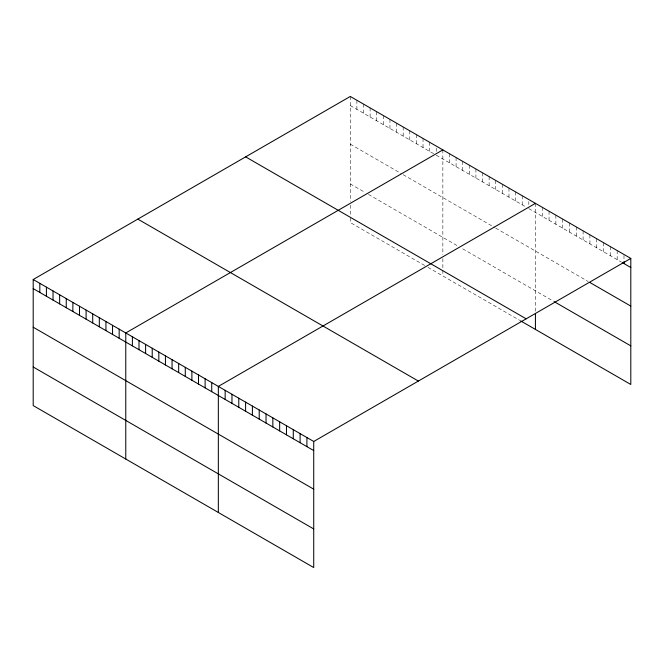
<?xml version="1.0" encoding="UTF-8"?>
<svg xmlns="http://www.w3.org/2000/svg" width="664" height="664" viewBox="0 0 664 664"><rect width="100%" height="100%" fill="white"/><g stroke="black" fill="none" stroke-linecap="round" stroke-linejoin="round"><path stroke-width="0.5" stroke-dasharray="3.32 2.49" d="M350.277 105.551L433.758 153.749M436.24 155.177L525.506 206.712M528.81 208.62L621.429 262.097M350.277 144.154L401.529 173.736M403.181 174.69L494.921 227.661M495.751 228.134L588.221 281.528M350.277 183.92L365.158 192.51M368.462 194.419L458.558 246.435M462.692 248.817L553.303 301.141M424.669 265.476L350.277 222.523L350.277 216.738M427.973 267.376L519.721 320.347M623.986 255.491L623.986 260.537M617.171 250.544L617.171 259.641M610.365 246.61L610.365 255.706M603.551 242.675L603.551 251.772M596.737 238.741L596.737 247.838M589.923 234.815L589.923 243.904M583.108 230.881L583.108 239.97M576.302 226.947L576.302 236.044M569.488 223.013L569.488 232.109M562.674 219.078L562.674 228.175M555.859 215.144L555.859 224.241M549.045 211.21L549.045 220.307M542.239 207.276L542.239 216.373M535.425 203.35L535.425 312.047M528.81 201.549L528.81 204.578M522.203 195.714L522.203 204.802M515.588 191.896L515.588 200.984M508.973 188.078L508.973 197.167M502.366 184.26L502.366 193.348M495.751 180.442L495.751 189.539M489.136 176.624L489.136 185.721M482.529 172.806L482.529 181.903M475.914 168.988L475.914 178.085M469.299 165.17L469.299 174.267M462.692 161.352L462.692 170.449M456.077 157.534L456.077 166.631M449.462 153.716L449.462 162.813M442.855 149.898L442.855 254.735M442.855 258.595L442.855 268.248M442.855 270.182L442.855 275.967M436.24 148.105L436.24 152.147M429.625 142.262L429.625 151.359M423.018 138.444L423.018 147.541M416.403 134.634L416.403 143.723M409.788 130.816L409.788 139.905M403.181 126.998L403.181 136.087M396.566 123.18L396.566 132.269M389.951 119.362L389.951 128.451M383.344 115.544L383.344 124.633M376.729 111.726L376.729 120.823M370.114 107.908L370.114 117.005M363.507 104.09L363.507 113.187M356.892 100.272L356.892 109.369M350.277 96.454L350.277 201.292M350.277 205.151L350.277 214.804"/><path stroke-width="1" d="M33.2 279.519L313.723 441.477L313.723 567.546L33.2 405.588L33.2 279.519L350.277 96.454L630.8 258.412L630.8 384.481L520.543 320.828M442.855 149.898L125.77 332.963L125.77 459.031M535.425 203.35L218.34 386.415L218.34 512.484M313.723 441.477L630.8 258.412M622.284 262.587L630.8 267.509M589.923 282.507L630.8 306.104M554.158 301.63L630.8 345.878M245.647 156.87L526.162 318.82M137.838 219.112L418.353 381.061M33.2 288.616L313.723 450.574M33.2 327.219L313.723 489.169M33.2 366.984L313.723 528.942M623.986 261.55L623.986 263.575M535.425 313.972L535.425 329.419M306.909 437.543L306.909 446.64M300.095 433.609L300.095 442.705M293.281 429.674L293.281 438.771M286.466 425.74L286.466 434.837M279.66 421.806L279.66 430.903M272.846 417.88L272.846 426.969M266.032 413.946L266.032 423.034M259.217 410.012L259.217 419.108M252.403 406.077L252.403 415.174M245.597 402.143L245.597 411.24M238.783 398.209L238.783 407.306M231.968 394.275L231.968 403.372M225.154 390.341L225.154 399.438M211.733 382.597L211.733 391.685M205.118 378.779L205.118 387.867M198.503 374.961L198.503 384.049M191.896 371.143L191.896 380.231M185.281 367.325L185.281 376.413M178.666 363.507L178.666 372.604M172.059 359.689L172.059 368.786M165.444 355.871L165.444 364.968M158.829 352.053L158.829 361.15M152.222 348.235L152.222 357.332M145.607 344.417L145.607 353.514M138.992 340.599L138.992 349.696M132.385 336.781L132.385 345.878M119.163 329.145L119.163 338.242M112.548 325.327L112.548 334.424M105.933 321.509L105.933 330.606M99.326 317.699L99.326 326.788M92.711 313.881L92.711 322.97M86.096 310.063L86.096 319.152M79.489 306.245L79.489 315.334M72.874 302.427L72.874 311.516M66.259 298.609L66.259 307.698M59.652 294.791L59.652 303.888M53.037 290.973L53.037 300.07M46.422 287.155L46.422 296.252M39.815 283.337L39.815 292.434"/></g></svg>
